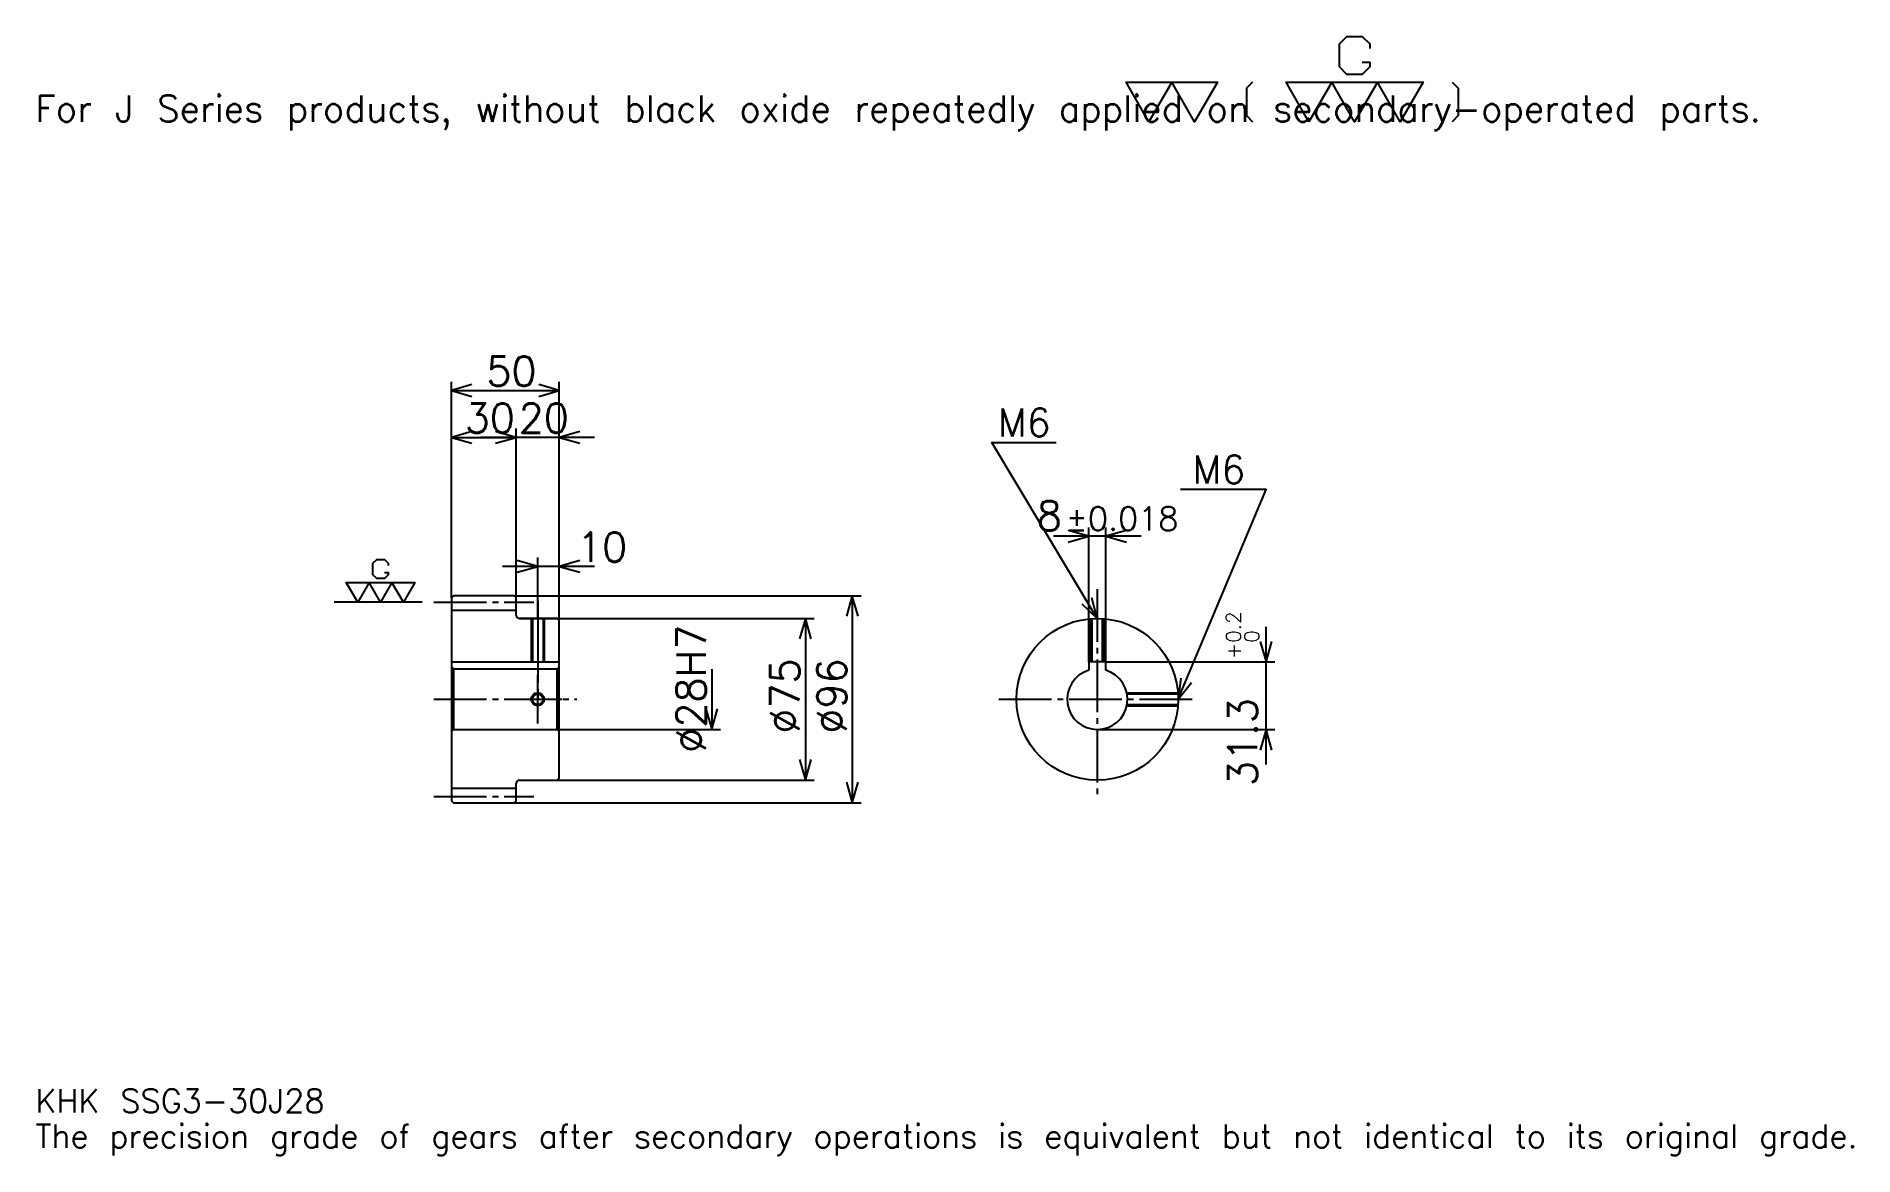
# Model space of a CAD drawing. Extents: x 28 to 870, y 10 to 529.
import ezdxf

# ---------------------------------------------------------------- set-up
doc = ezdxf.new("R2010")
doc.units = 0
doc.linetypes.add('DASHDOT', pattern=[32.608695, 24.456522, -2.717391, 2.717391, -2.717391])
doc.layers.get('0').update_dxf_attribs({"linetype": 'CONTINUOUS'})
doc.layers.add('DASHDOT', color=6, linetype='DASHDOT')
doc.styles.add('KANJI', font='TXT', dxfattribs={"bigfont": 'BIGFONT'})

msp = doc.modelspace()

# ---------------------------------------------------------------- linework, layer by layer
at = {"color": 5}
for p, q in [((220.108688, 269.467407), (220.108688, 368.652161)), ((220.108688, 364.576111), (270.108704, 364.576111)), ((270.108704, 269.467407), (270.108704, 368.652161)), ((250.108688, 269.467407), (250.108688, 346.913055)), ((220.108688, 342.836975), (250.108688, 342.836975)), ((286.413025, 342.836975), (233.804337, 342.836975)), ((539.869568, 297.010864), (499.260864, 297.010864)), ((515.565186, 238.767395), (515.565186, 301.086945)), ((523.565186, 238.767395), (523.565186, 301.086945)), ((260.108704, 269.467407), (260.108704, 287.130432)), ((286.413025, 283.054352), (243.804337, 283.054352)), ((220.108688, 268.467407), (220.108688, 269.467407)), ((249.108688, 269.467407), (270.108704, 269.467407)), ((250.108688, 268.467407), (250.108688, 269.467407)), ((260.108704, 258.967407), (260.108704, 269.467407)), ((260.108704, 258.967407), (260.108704, 269.467407)), ((270.108704, 269.467407), (410.054321, 269.467407)), ((270.108704, 257.967407), (270.108704, 269.467407)), ((405.978271, 269.467407), (405.978271, 173.467392)), ((251.608688, 258.967407), (270.108704, 258.967407)), ((270.108704, 258.967407), (388.315186, 258.967407)), ((384.239136, 258.967407), (384.239136, 183.967392)), ((597.82605, 191.16304), (597.82605, 255.071747)), ((523.565186, 238.767395), (601.902161, 238.767395)), ((340.760864, 235.467392), (340.760864, 207.467392)), ((270.108704, 207.467392), (344.836945, 207.467392)), ((519.565186, 207.467392), (601.902161, 207.467392)), ((251.608688, 183.967392), (270.108704, 183.967392)), ((270.108704, 183.967392), (388.315186, 183.967392)), ((249.108688, 173.467392), (270.108704, 173.467392)), ((270.108704, 173.467392), (410.054321, 173.467392))]:
    msp.add_line(p, q, dxfattribs=at)
at = {"color": 7}
msp.add_line((206.521729, 266.467407), (165.760864, 266.467407), dxfattribs=at)
at = {"color": 4}
for p, q in [((220.108688, 262.717407), (250.108688, 262.717407)), ((220.108688, 238.767395), (270.108704, 238.767395)), ((269.108704, 235.467392), (270.108704, 236.467392)), ((221.108688, 235.467392), (221.108688, 207.467392)), ((269.108704, 207.467392), (270.108704, 206.467392)), ((220.108688, 180.217392), (250.108688, 180.217392))]:
    msp.add_line(p, q, dxfattribs=at)
at = {"color": 7}
for points in [[(642.391296, 516.684753), (645.92395, 516.684753), (645.92395, 514.565186), (642.391296, 511.032593), (635.326111, 511.032593), (631.793518, 514.565186), (631.793518, 525.163025), (635.326111, 528.695679), (642.391296, 528.695679), (645.92395, 525.163025), (645.92395, 523.043457)], [(543.478271, 489.130432), (532.880432, 507.5), (575.271729, 507.5), (564.67395, 489.130432), (554.076111, 507.5), (543.478271, 489.130432)], [(591.521729, 507.5), (588.695679, 504.67392), (588.695679, 491.956512), (591.521729, 489.130432)], [(617.663086, 489.130432), (607.065247, 507.5), (670.652161, 507.5), (660.054382, 489.130432), (649.456543, 507.5), (638.858704, 489.130432), (628.260864, 507.5), (617.663086, 489.130432)], [(684.076111, 507.5), (686.902222, 504.67392), (686.902222, 491.956512), (684.076111, 489.130432)], [(188.994568, 280.244568), (190.760864, 280.244568), (190.760864, 279.184784), (188.994568, 277.418488), (185.461945, 277.418488), (183.695648, 279.184784), (183.695648, 284.483704), (185.461945, 286.25), (188.994568, 286.25), (190.760864, 284.483704), (190.760864, 283.42392)], [(176.630432, 266.467407), (171.331512, 275.652161), (203.125, 275.652161), (197.82608, 266.467407), (192.527161, 275.652161), (187.228256, 266.467407), (181.929337, 275.652161), (176.630432, 266.467407)]]:
    msp.add_lwpolyline(points, dxfattribs=at)
at = {"color": 5}
for points in [[(229.619553, 367.293488), (220.108688, 364.576111), (229.619553, 361.858704)], [(260.597809, 361.858704), (270.108704, 364.576111), (260.597809, 367.293488)], [(229.619553, 345.554352), (220.108688, 342.836975), (229.619553, 340.119568)], [(240.597824, 340.119568), (250.108688, 342.836975), (240.597824, 345.554352)], [(240.597824, 340.119568), (250.108688, 342.836975), (240.597824, 345.554352)], [(279.619568, 345.554352), (270.108704, 342.836975), (279.619568, 340.119568)], [(519.565186, 258.967407), (470.652161, 340.489136), (500.543457, 340.489136)], [(557.065186, 221.467392), (597.82605, 318.75), (558.152161, 318.75)], [(506.054321, 294.293457), (515.565186, 297.010864), (506.054321, 299.728271)], [(533.07605, 299.728271), (523.565186, 297.010864), (533.07605, 294.293457)], [(250.597824, 280.336945), (260.108704, 283.054352), (250.597824, 285.771729)], [(279.619568, 285.771729), (270.108704, 283.054352), (279.619568, 280.336945)], [(408.695648, 259.956512), (405.978271, 269.467407), (403.260864, 259.956512)], [(512.341736, 265.724792), (519.565186, 258.967407), (517.002014, 268.520996)], [(386.956512, 249.456528), (384.239136, 258.967407), (381.521729, 249.456528)], [(595.108704, 248.278259), (597.82605, 238.767395), (600.543457, 248.278259)], [(558.234314, 231.289505), (557.065186, 221.467392), (563.246887, 229.18927)], [(338.043457, 216.978256), (340.760864, 207.467392), (343.478271, 216.978256)], [(600.543457, 197.956528), (597.82605, 207.467392), (595.108704, 197.956528)], [(381.521729, 193.478256), (384.239136, 183.967392), (386.956512, 193.478256)], [(403.260864, 182.978271), (405.978271, 173.467392), (408.695648, 182.978271)]]:
    msp.add_lwpolyline(points, dxfattribs=at)
at = {"color": 4}
for points in [[(250.108688, 260.467407), (250.108688, 268.467407), (249.108688, 269.467407), (221.108688, 269.467407), (220.108688, 268.467407), (220.108688, 206.467392)], [(251.608688, 183.967392), (269.108704, 183.967392), (270.108704, 184.967392), (270.108704, 257.967407), (269.108704, 258.967407), (251.608688, 258.967407)], [(257.108704, 258.967407), (257.108704, 238.767395)], [(257.648682, 258.967407), (257.648682, 238.767395)], [(262.568695, 258.967407), (262.568695, 238.767395)], [(263.108704, 258.967407), (263.108704, 238.767395)], [(516.565186, 238.767395), (516.565186, 258.847198)], [(517.105225, 238.767395), (517.105225, 258.886627)], [(522.025208, 238.767395), (522.025208, 258.886627)], [(522.565186, 238.767395), (522.565186, 258.847198)], [(220.108688, 206.467392), (221.108688, 207.467392), (269.108704, 207.467392), (269.108704, 235.467392), (221.108688, 235.467392), (220.108688, 236.467392)], [(523.565186, 234.883804), (523.565186, 238.767395), (515.565186, 238.767395), (515.565186, 234.883804)], [(533.23999, 224.467392), (556.945007, 224.467392)], [(533.347351, 223.927399), (556.984436, 223.927399)], [(533.23999, 218.467392), (556.945007, 218.467392)], [(533.347351, 219.007385), (556.984436, 219.007385)], [(220.108688, 206.467392), (220.108688, 174.467392), (221.108688, 173.467392), (249.108688, 173.467392), (250.108688, 174.467392), (250.108688, 182.467392)]]:
    msp.add_lwpolyline(points, dxfattribs=at)
for centre, radius in [((519.565186, 221.467392), 37.5), ((260.108704, 221.467392), 2.46)]:
    msp.add_circle(centre, radius, dxfattribs=at)
at = {"color": 7}
msp.add_circle((260.108704, 221.467392), 3, dxfattribs=at)
at = {"color": 4}
for centre, radius, start, end in [((251.608688, 260.467407), 1.5, 180, 270), ((519.565186, 221.467392), 14, 106.601549926, 73.398450074), ((251.608688, 182.467392), 1.5, 90, 180)]:
    msp.add_arc(centre, radius, start, end, dxfattribs=at)
at = {"layer": 'DASHDOT', "color": 7}
for p, q in [((519.565186, 272.554352), (519.565186, 175.815216)), ((211.956512, 266.467407), (258.260864, 266.467407)), ((260.108704, 258.967407), (260.108704, 221.467392)), ((211.956512, 221.467392), (278.260864, 221.467392)), ((473.913025, 221.467392), (565.217407, 221.467392)), ((211.956512, 176.467392), (258.260864, 176.467392))]:
    msp.add_line(p, q, dxfattribs=at)
for points in [[(260.108704, 267.119568), (260.108704, 230.615219)], [(260.108704, 210.315216), (260.108704, 232.619568)], [(248.956512, 221.467392), (271.260864, 221.467392)]]:
    msp.add_lwpolyline(points, dxfattribs=at)

# ---------------------------------------------------------------- texts
at = {"color": 7, "style": 'KANJI'}
for s, height, p in [('For J Series products, without black oxide repeatedly applied on secondary-operated parts.', 12.228261, (27.173914, 489.130432)), ('50', 13.586957, (236.277161, 366.75)), ('30', 13.586957, (226.277161, 345.010864)), ('20', 13.586957, (251.277161, 345.010864)), ('M6', 13.043479, (473.369568, 343.206512)), ('M6', 13.043479, (563.586975, 321.467407)), ('8', 13.586957, (491.519043, 299.728271)), ('%%p0.018', 10.869565, (504.968445, 299.728271)), ('10', 13.586957, (278.260864, 285.228271)), ('KHK SSG3-30J28', 10.869565, (27.173914, 29.891304)), ('The precision grade of gears after secondary operations is equivalent but not identical to its original grade.', 10.869565, (27.173914, 13.586957))]:
    msp.add_text(s, height=height, dxfattribs=at).set_placement(p)
for s, height, p in [('0.2', 6.793478, (586.141296, 247.664536)), ('%%c28H7', 13.586957, (338.043457, 196.671204)), ('+', 6.793478, (586.141296, 240.055832)), ('0', 6.793478, (594.565186, 247.664536)), ('%%c75', 13.586957, (381.521729, 205.502716)), ('%%c96', 13.586957, (403.260864, 205.502716)), ('31.3', 13.586957, (593.75, 181.246109))]:
    msp.add_text(s, height=height, rotation=90, dxfattribs=at).set_placement(p)

doc.saveas('drawing.dxf')
